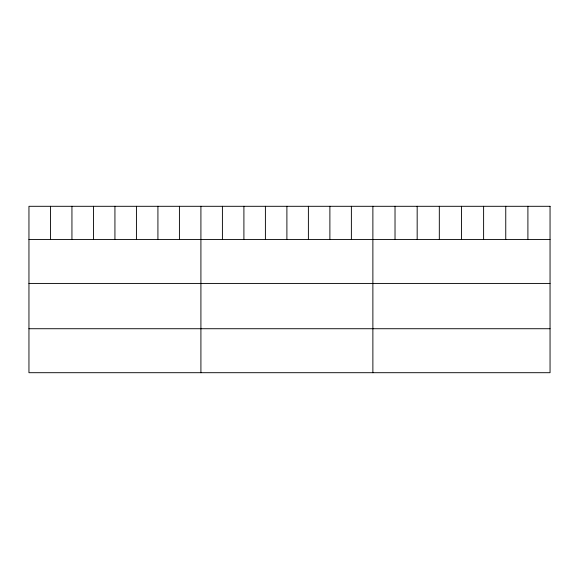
<?xml version="1.0" encoding="UTF-8"?>
<svg xmlns="http://www.w3.org/2000/svg" width="579" height="579" viewBox="0 0 579 579"><rect width="100%" height="100%" fill="white"/><g stroke="black" fill="none" stroke-linecap="round" stroke-linejoin="round"><path stroke-width="0.87" d="M28.95 239.453L550.05 239.453M28.95 283.428L550.05 283.428M28.95 328.727L550.05 328.727M527.903 206.298L527.903 239.453M505.756 206.298L505.756 239.453M483.61 206.298L483.61 239.453M461.463 206.298L461.463 239.453M439.316 206.298L439.316 239.453M417.169 206.298L417.169 239.453M395.023 206.298L395.023 239.453M372.876 206.298L372.876 372.702M351.381 206.298L351.381 239.453M329.885 206.298L329.885 239.453M308.39 206.298L308.39 239.453M286.894 206.298L286.894 239.453M265.399 206.298L265.399 239.453M243.904 206.298L243.904 239.453M222.408 206.298L222.408 239.453M200.913 206.298L200.913 372.702M179.418 206.298L179.418 239.453M157.922 206.298L157.922 239.453M136.427 206.298L136.427 239.453M114.932 206.298L114.932 239.453M93.436 206.298L93.436 239.453M71.941 206.298L71.941 239.453M50.445 206.298L50.445 239.453M550.05 206.298L28.95 206.298L28.95 372.702L550.05 372.702L550.05 206.298"/></g></svg>
